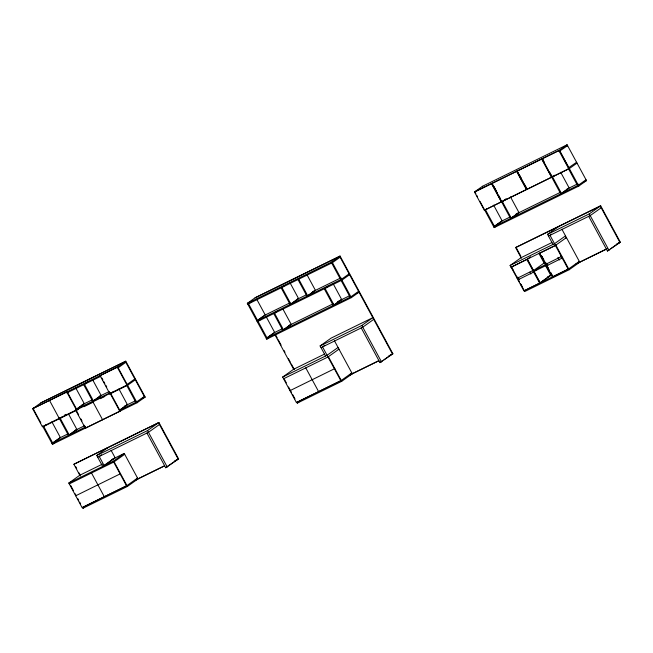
<?xml version="1.0" encoding="UTF-8"?>
<svg xmlns="http://www.w3.org/2000/svg" width="653" height="653" viewBox="0 0 653 653"><rect width="100%" height="100%" fill="white"/><g stroke="black" fill="none" stroke-linecap="round" stroke-linejoin="round"><path stroke-width="0.98" d="M125.776 361.182L117.295 367.215L126.984 385.131L127.376 384.846L42.339 426.654L32.65 408.729L41.131 402.705L125.776 361.182L145.154 397.024L137.065 402.77L52.42 444.293L42.502 425.944M49.93 400.167L49.538 400.452L59.219 418.369L59.619 418.091M66.753 392.004L67.153 391.718L76.842 409.635L76.442 409.921L66.753 392.004L32.65 408.729M67.618 392.575L69.153 391.482M87.535 382.127L84.457 384.315L93.452 400.95L101.142 395.481L92.62 379.719M110.153 393.294L109.761 393.579L100.072 375.663L100.464 375.377M118.152 367.786L125.841 362.317M46.037 424.785L43.727 426.425L52.722 443.06L60.411 437.592L51.889 421.838M62.541 416.687L60.231 418.328L69.226 434.963L76.915 429.503L68.394 413.741M83.535 404.117L75.846 409.586L110.292 392.69M76.613 409.211L84.302 403.742L75.781 387.988M94.228 400.232L100.382 395.857M93.306 401.562L92.906 401.848L102.594 419.765L102.994 419.479M110.757 393.539L113.834 391.359M127.147 384.421L134.836 378.952M135.293 379.809L127.604 385.278L109.402 394.208M359.436 291.899L351.355 297.646L266.71 339.168L247.332 303.327L255.421 297.58L340.058 256.058L392.902 353.787L379.997 362.619L361.231 327.92M250.866 302.168L248.556 303.808L257.551 320.443L265.24 314.983L256.719 299.221M52.42 444.293L53.962 443.199M76.156 429.87L68.467 435.339L59.472 418.704M284.21 285.81L281.908 287.451L290.895 304.086L298.592 298.625L290.071 282.863M75.683 410.296L85.372 428.213L85.772 427.935L84.319 425.242M119.76 410.002L126.682 405.089M119.752 410.182L127.441 404.713L118.919 388.951M119.817 411.317L120.217 411.031L110.528 393.114L110.128 393.4L119.817 411.317L85.372 428.213M247.332 303.327L331.977 261.804L340.058 256.058M144.289 396.444L136.599 401.913L119.311 410.394M340.131 257.2L332.442 262.661L247.797 304.184M258.327 319.725L263.714 315.905M260.327 319.66L258.017 321.3L267.012 337.936L274.701 332.475L266.179 316.713M277.598 311.024L274.521 313.203L283.516 329.838L291.205 324.378L282.684 308.616M291.679 303.367L297.825 299.001M308.518 295.107L314.673 290.732M80.262 476.086L73.887 464.299L74.287 464.022L158.924 422.499L178.612 458.904L165.707 467.744L146.941 433.045M328.124 286.234L325.047 288.422L334.042 305.057L341.731 299.588L333.21 283.835M349.126 273.836L341.437 279.296L256.792 320.819M349.584 274.693L341.894 280.153L257.258 321.676M102.668 466.43L96.758 455.5L107.745 447.689M101.566 454.79L99.207 456.463L104.194 465.687L115.181 457.875L111.1 450.333M266.71 339.168L268.252 338.074M475.857 193.533L474.788 191.753L482.477 186.285L567.114 144.762L586.492 180.603L578.803 186.064L494.166 227.587L484.706 210.095M577.04 163.111L569.343 168.58L484.338 210.242L474.527 192.088L474.919 191.802M284.292 329.12L290.446 324.753M136.787 478.429L137.546 478.053L126.56 485.865L82.123 507.659L68.81 483.04L79.797 475.229L102.472 464.112M69.675 483.612L69.275 483.897L113.712 462.095L124.699 454.292M492.182 183.338L491.538 183.738L501.357 201.899L526.849 189.305L517.029 171.151M96.758 455.5L147.545 430.588L158.924 422.499M159.454 424.491L148.468 432.294L97.689 457.206M517.282 171.021L516.637 171.429L526.449 189.582L526.849 189.305M104.243 465.311L113.655 458.626M68.81 483.04L113.247 461.238L124.233 453.435L138.012 478.91L127.417 486.436L82.98 508.238L82.523 507.381L126.96 485.579M334.05 304.886L340.972 299.964M358.579 291.328L350.89 296.789L266.253 338.311L273.942 332.85L282.129 328.826M559.352 150.386L558.952 150.672L568.771 168.825L569.171 168.547L559.352 150.386L474.527 192.088M474.788 191.753L559.425 150.231L567.114 144.762M484.338 210.242L501.749 201.614L491.929 183.46M487.007 208.633L485.465 209.727L494.46 226.362L502.149 220.894L493.627 205.132M506.157 198.732L502.312 201.467L511.299 218.102L518.996 212.633L510.475 196.871M120.536 473.694L75.699 495.782L76.099 495.496L75.177 493.799M82.98 508.238L84.612 507.079M542.129 158.834L551.948 176.996L551.548 177.273L541.729 159.12L542.382 158.712L544.251 162.173M569.171 168.547L551.801 177.151L541.982 158.989M554.805 175.2L552.495 176.841L561.49 193.476L569.179 188.015L560.658 172.253M104.741 496.484L104.341 496.762L91.493 472.992M576.575 162.254L568.118 168.099M320.101 345.935L331.087 338.123L372.822 317.66L361.835 325.463L320.101 345.935L325.553 356.007M324.908 345.225L322.549 346.898L340.85 380.74L296.413 402.542L282.643 377.059L293.63 369.255L324.459 354.13M494.166 227.587L497.235 225.407M518.229 213.009L510.54 218.469L491.791 183.615M373.745 319.366L362.758 327.177L321.031 347.649M165.707 467.744L176.694 459.932M338.066 347.453L327.08 355.265L282.643 377.059M562.266 192.757L568.42 188.391M586.035 179.746L578.338 185.215L493.701 226.738L501.39 221.269L510.491 216.804M334.826 368.578L289.989 390.657L290.389 390.372L288.553 386.984M296.413 402.542L341.25 380.462M521.388 258.253L515.625 247.601L516.025 247.324L600.662 205.801L620.35 242.206L607.445 251.046L588.688 216.347M296.813 402.256L297.27 403.113L298.903 401.954M319.031 391.359L318.631 391.637L305.784 367.876M340.85 380.74L351.836 372.936L351.077 373.304M553.001 244.434L547.557 234.354L558.544 226.55M297.27 403.113L341.707 381.311L352.302 373.785L334.442 340.768M551.573 234.207L550.006 235.317L555.45 245.397L566.437 237.586L565.678 237.961M520.449 283.639L524.726 291.532L569.163 269.738L555.85 245.12L511.013 267.199L510.091 265.485L521.078 257.674L551.907 242.549M511.152 267.248L527.289 259.249L533.281 270.318L517.135 278.325L511.152 267.248L511.544 266.971M379.997 362.619L382.348 360.946M383.915 359.836L390.984 354.816M547.557 234.354L589.284 213.89L600.662 205.801M530.579 256.792L527.322 259.11L540.17 282.871L550.765 275.346L545.533 265.665M601.193 207.793L590.206 215.596L548.479 236.068M555.817 245.25L555.417 245.536L561.409 256.605L561.8 256.327L545.663 264.334L539.672 253.258L540.072 252.972M565.514 235.88L554.528 243.683L510.091 265.485M517.135 278.325L517.535 278.039L516.613 276.341M517.96 279.843L534.097 271.844L540.088 282.912L523.951 290.92L517.96 279.843L518.36 279.566M533.281 270.318L532.881 270.603L526.898 259.527M544.104 263.037L533.517 270.562L546.128 264.375M537.239 269.101L533.983 271.419L546.594 265.232M534.097 271.844L533.705 272.121L539.696 283.198M545.663 264.334L546.055 264.049L544.675 261.494M578.525 261.731L579.284 261.355L568.216 269.207L552.471 276.929L546.488 265.853L546.879 265.575L548.259 268.13M540.227 282.667L550.006 275.721M569.163 269.738L579.75 262.212L561.89 229.187M607.445 251.046L609.012 249.928M610.588 248.809L618.432 243.234M40.739 402.983L125.376 361.468L144.754 397.302L141.113 399.089M255.029 297.866L339.666 256.343L392.502 354.065L388.861 355.852M566.82 145.994L567.579 145.619L559.123 151.463M100.072 375.663L117.295 367.215M66.851 392.951L100.856 376.267M542.276 159.724L543.035 159.348M82.049 404.852L92.057 399.938M99.338 396.371L109.353 391.457M264.481 315.358L289.965 302.853M296.34 299.727L306.347 294.821M312.722 291.695L340.931 277.851M59.007 417.847L59.766 417.471M64.345 415.226L66.165 414.337M551.271 176.359L552.03 175.983M551.948 176.996L526.702 189.46L516.89 171.306M42.967 426.801L78.458 409.382M83.919 406.705L93.02 402.24M100.301 398.673L104.855 396.436M67.839 433.951L59.652 437.967L51.962 443.436L85.633 426.915M75.119 430.376L84.221 425.911M124.266 406.272L135.187 400.909M288.504 325.7L333.095 303.825M337.65 301.596L349.477 295.793M515.952 214.127L560.552 192.251M566.918 189.125L577.84 183.762M142.419 398.363L145.154 397.024M357.224 293.075L359.044 292.177M583.766 181.942L586.492 180.603M73.887 464.299L158.532 422.777L178.212 459.19L174.571 460.969M515.625 247.601L600.27 206.079L619.958 242.492L616.318 244.271M111.541 459.663L124.233 453.435M338.23 349.543L338.989 349.167L328.002 356.979L283.565 378.773M539.672 253.258L555.417 245.536M546.488 265.853L562.625 257.845L562.225 258.131L568.216 269.207M547.549 276.929L552.079 274.701M135.832 479.89L164.05 466.046M176.792 459.802L178.612 458.904M350.122 374.765L378.34 360.929M391.082 354.677L392.902 353.787M577.57 263.192L606.694 248.907M617.616 243.545L620.35 242.206M134.526 480.616L164.564 465.883M348.816 375.499L378.854 360.766M575.358 264.367L607.217 248.736M524.261 290.683L568.698 268.881M559.425 150.231L578.803 186.064M568.583 168.947L577.579 185.583M589.284 213.89L608.971 250.295M549.859 172.547L552.201 176.865M551.736 177.216L560.731 193.851M519.151 174.482L521.494 178.808M524.767 184.856L526.636 188.317M517.6 171.829L526.596 188.464M560.796 256.049L562.225 258.694M557.948 257.347L559.376 259.984M546.406 263.11L547.834 265.755M541.908 256.384L543.753 259.788M550.569 272.391L551.483 274.089M541.361 255.56L544.218 260.841M545.173 262.604L549.451 270.522M550.406 272.285L552.789 276.684M538.864 253.34L544.578 263.902M494.052 186.791L495.929 190.252M492.982 185.011L497.243 192.896M498.663 195.516L500.557 199.026M532.75 270.922L533.697 272.685M529.901 272.219L530.856 273.974M516.025 247.324L520.825 256.196M482.477 186.285L482.934 187.142M476.666 195.231L477.612 196.986M479.979 201.361L484.24 209.246M517.886 277.101L519.315 279.745M512.009 267.82L512.932 269.526M521.118 284.675L522.041 286.381M511.887 267.795L516.172 275.713M517.119 277.476L519.502 281.876M331.977 261.804L351.355 297.646M331.675 263.037L340.67 279.672M341.135 280.529L350.13 297.164M361.835 325.463L381.515 361.876M324.28 288.797L333.275 305.433M306.91 274.603L315.432 290.365L307.743 295.825L298.748 279.19M297.988 279.566L306.975 296.201M328.394 356.693L341.707 381.311M281.141 287.826L290.136 304.461M273.762 313.579L282.757 330.214M275.297 334.344L277.231 337.928M278.202 339.723L281.116 345.102M284.022 350.481L284.994 352.269M288.381 358.546L290.324 362.137M291.295 363.925L294.201 369.304M274.897 334.622L293.809 369.59M284.422 379.344L286.341 382.895M290.626 390.812L291.573 392.575M292.528 394.339L294.976 398.861M137.065 402.77L117.687 366.929L33.042 408.452L40.796 422.785M126.845 385.654L135.84 402.289M147.545 430.588L167.233 466.993M101.917 378.063L102.888 379.858M103.851 381.654L104.823 383.442M105.794 385.237L106.766 387.025M83.698 384.69L92.693 401.326M114.112 461.818L127.417 486.436M113.247 461.238L126.56 485.865M76.083 410.011L78.678 414.818M80.923 418.973L81.992 420.948M75.724 466.683L76.687 468.462M79.086 472.903L80.05 474.674M70.589 485.31L73.479 490.656M77.764 498.574L78.711 500.337M79.666 502.1L80.621 503.855"/></g></svg>
